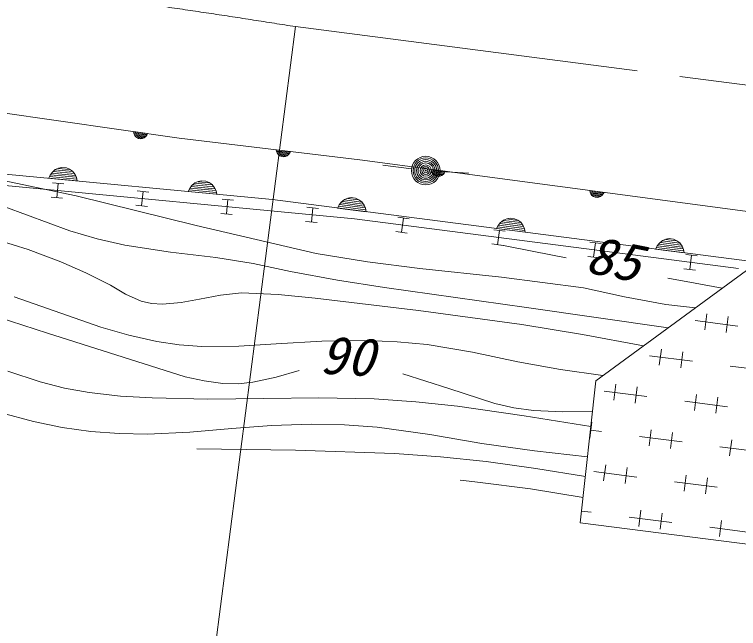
# Model space of a CAD drawing. Units: millimetres, scale not verified. Extents: x 40000 to 680000, y 20000 to 380000.
# Drawn here: x 405751 to 430961, y 273521 to 294893 of the extents above; entities that cross this region are included whole.
import ezdxf
from ezdxf.enums import TextEntityAlignment as Align

# ---------------------------------------------------------------- set-up
doc = ezdxf.new("R2010")
doc.units = ezdxf.units.MM
doc.header["$LTSCALE"] = 1000
doc.linetypes.add('CHAIN', pattern=[18.5, 12, -1.5, 3.5, -1.5])
doc.layers.add('S-BGD', color=7, linetype='Continuous', lineweight=13)
doc.styles.add('ＭＳ 明朝', font='')
doc.styles.get('ＭＳ 明朝').set_extended_font_data('MS Mincho')

msp = doc.modelspace()

# ---------------------------------------------------------------- linework, layer by layer
at = {"layer": 'S-BGD'}
for p, q in [((409845, 250425), (415531, 294472)), ((404314, 291623), (411483, 290590)), ((409902, 290759), (409892, 290819)), ((409892, 290819), (410387, 290748)), ((410370, 290718), (409900, 290786)), ((409925, 290707), (409902, 290759)), ((409908, 290753), (410353, 290689)), ((410330, 290661), (409923, 290720)), ((409966, 290645), (409925, 290707)), ((409941, 290686), (410301, 290634)), ((410359, 290694), (410323, 290649)), ((410387, 290748), (410359, 290694)), ((410016, 290608), (409966, 290645)), ((410267, 290607), (409967, 290650)), ((410071, 290581), (410016, 290608)), ((410021, 290611), (410206, 290584)), ((410148, 290570), (410071, 290581)), ((410209, 290580), (410148, 290570)), ((410267, 290602), (410209, 290580)), ((410323, 290649), (410267, 290602)), ((411483, 290590), (417774, 289837)), ((414730, 288450), (395291, 290305)), ((414874, 290126), (414862, 290185)), ((414862, 290185), (415359, 290126)), ((415342, 290096), (414871, 290153)), ((414898, 290074), (414874, 290126)), ((414880, 290120), (415326, 290067)), ((415304, 290038), (414896, 290087)), ((414940, 290014), (414898, 290074)), ((414914, 290053), (415275, 290010)), ((414991, 289977), (414940, 290014)), ((415242, 289982), (414942, 290018)), ((415047, 289952), (414991, 289977)), ((414996, 289980), (415181, 289958)), ((415124, 289942), (415047, 289952)), ((415184, 289954), (415124, 289942)), ((415243, 289977), (415184, 289954)), ((415298, 290026), (415243, 289977)), ((415332, 290071), (415298, 290026)), ((415359, 290126), (415332, 290071)), ((396908, 289754), (417588, 287775)), ((417774, 289837), (435022, 287534)), ((407060, 289395), (407167, 289496)), ((407827, 289360), (407103, 289429)), ((407167, 289496), (407282, 289545)), ((407169, 289486), (407771, 289428)), ((407282, 289545), (407403, 289571)), ((407660, 289501), (407289, 289537)), ((407403, 289571), (407557, 289556)), ((407557, 289556), (407671, 289508)), ((407671, 289508), (407774, 289438)), ((407774, 289438), (407861, 289319)), ((419574, 289522), (418581, 289644)), ((420261, 289447), (420250, 289506)), ((420250, 289506), (420746, 289440)), ((420729, 289411), (420258, 289474)), ((420284, 289395), (420261, 289447)), ((420266, 289441), (420713, 289382)), ((420569, 289431), (421568, 289371)), ((420746, 289440), (420718, 289386)), ((406942, 289193), (406993, 289304)), ((407938, 289098), (406942, 289193)), ((406973, 289253), (407919, 289163)), ((406993, 289304), (407060, 289395)), ((407900, 289227), (407004, 289313)), ((407047, 289372), (407866, 289293)), ((407861, 289319), (407911, 289216)), ((407911, 289216), (407938, 289098)), ((420690, 289353), (420282, 289407)), ((420325, 289334), (420284, 289395)), ((420300, 289373), (420661, 289325)), ((420376, 289297), (420325, 289334)), ((420627, 289298), (420327, 289338)), ((420432, 289270), (420376, 289297)), ((420381, 289300), (420566, 289275)), ((420508, 289260), (420432, 289270)), ((420569, 289271), (420508, 289260)), ((420628, 289293), (420569, 289271)), ((420683, 289341), (420628, 289293)), ((420718, 289386), (420683, 289341)), ((405362, 289112), (407903, 288578)), ((407072, 289033), (407473, 288994)), ((407272, 289013), (407225, 288516)), ((411853, 288840), (411919, 288932)), ((411907, 288908), (412726, 288829)), ((411919, 288932), (412027, 289032)), ((412687, 288896), (411963, 288965)), ((412027, 289032), (412142, 289081)), ((412028, 289022), (412631, 288964)), ((412142, 289081), (412263, 289107)), ((412520, 289038), (412149, 289073)), ((412263, 289107), (412417, 289093)), ((412417, 289093), (412530, 289044)), ((412530, 289044), (412634, 288974)), ((412634, 288974), (412721, 288855)), ((410026, 288750), (410427, 288712)), ((410227, 288731), (410179, 288233)), ((411802, 288729), (411853, 288840)), ((412798, 288634), (411802, 288729)), ((411833, 288789), (412779, 288699)), ((412760, 288763), (411864, 288849)), ((412721, 288855), (412771, 288752)), ((412771, 288752), (412798, 288634)), ((425794, 288708), (425783, 288768)), ((425783, 288768), (426278, 288702)), ((426262, 288672), (425791, 288735)), ((425817, 288656), (425794, 288708)), ((425799, 288702), (426245, 288643)), ((426223, 288614), (425815, 288669)), ((425858, 288595), (425817, 288656)), ((426278, 288702), (426251, 288647)), ((407425, 288497), (407024, 288535)), ((407903, 288578), (412073, 287544)), ((412981, 288467), (413381, 288429)), ((413181, 288448), (413133, 287950)), ((431338, 286308), (414730, 288450)), ((417126, 288355), (417236, 288452)), ((417236, 288452), (417353, 288497)), ((417238, 288441), (417838, 288364)), ((417353, 288497), (417475, 288519)), ((417729, 288441), (417360, 288489)), ((417475, 288519), (417628, 288499)), ((417628, 288499), (417740, 288447)), ((417740, 288447), (417841, 288374)), ((425833, 288635), (426194, 288587)), ((425909, 288558), (425858, 288595)), ((426160, 288560), (425860, 288600)), ((425964, 288532), (425909, 288558)), ((425914, 288561), (426099, 288536)), ((426041, 288521), (425964, 288532)), ((426102, 288532), (426041, 288521)), ((426160, 288555), (426102, 288532)), ((426216, 288603), (426160, 288555)), ((426251, 288647), (426216, 288603)), ((407683, 287360), (405416, 288194)), ((410379, 288214), (409979, 288252)), ((415935, 288185), (416335, 288146)), ((416135, 288166), (416088, 287668)), ((417002, 288157), (417056, 288266)), ((417994, 288029), (417002, 288157)), ((417035, 288216), (417977, 288094)), ((417056, 288266), (417126, 288355)), ((417960, 288159), (417067, 288274)), ((417113, 288332), (417928, 288226)), ((417892, 288294), (417170, 288387)), ((417841, 288374), (417924, 288252)), ((417924, 288252), (417971, 288148)), ((413334, 287931), (412933, 287970)), ((417971, 288148), (417994, 288029)), ((416288, 287649), (415887, 287687)), ((417588, 287775), (430964, 286050)), ((419093, 287833), (419492, 287782)), ((419292, 287808), (419228, 287312)), ((422662, 287641), (422773, 287738)), ((423428, 287580), (422706, 287673)), ((422773, 287738), (422889, 287783)), ((422774, 287727), (423374, 287650)), ((422889, 287783), (423011, 287805)), ((423265, 287727), (422896, 287775)), ((423011, 287805), (423164, 287785)), ((423164, 287785), (423276, 287733)), ((423276, 287733), (423378, 287660)), ((423378, 287660), (423460, 287538)), ((412073, 287544), (416251, 286570)), ((422437, 287402), (422836, 287351)), ((422538, 287443), (422592, 287552)), ((423530, 287315), (422538, 287443)), ((422571, 287501), (423513, 287380)), ((422592, 287552), (422662, 287641)), ((423496, 287445), (422604, 287560)), ((422649, 287617), (423464, 287512)), ((423460, 287538), (423507, 287434)), ((423507, 287434), (423530, 287315)), ((408630, 287084), (407683, 287360)), ((419428, 287286), (419029, 287337)), ((422636, 287376), (422572, 286880)), ((405064, 287076), (406227, 286708)), ((409593, 286865), (408630, 287084)), ((422772, 286855), (422373, 286906)), ((425780, 286971), (426180, 286919)), ((425980, 286945), (425916, 286449)), ((428128, 286837), (428198, 286927)), ((428185, 286903), (429001, 286798)), ((428198, 286927), (428309, 287023)), ((428964, 286866), (428242, 286959)), ((428309, 287023), (428425, 287069)), ((428310, 287013), (428910, 286936)), ((428425, 287069), (428547, 287091)), ((428801, 287013), (428432, 287060)), ((428547, 287091), (428701, 287071)), ((428701, 287071), (428812, 287019)), ((428812, 287019), (428914, 286945)), ((428914, 286945), (428996, 286824)), ((406227, 286708), (407365, 286284)), ((411182, 286620), (409593, 286865)), ((423836, 286644), (422715, 286864)), ((424955, 286422), (423836, 286644)), ((428074, 286729), (428128, 286837)), ((429066, 286601), (428074, 286729)), ((428107, 286787), (429049, 286666)), ((429032, 286731), (428140, 286846)), ((428996, 286824), (429043, 286719)), ((429043, 286719), (429066, 286601)), ((412766, 286437), (411182, 286620)), ((414066, 286223), (412766, 286437)), ((416251, 286570), (418048, 286284)), ((426116, 286423), (425717, 286475)), ((429124, 286540), (429524, 286488)), ((429324, 286514), (429260, 286018)), ((407365, 286284), (408239, 285905)), ((415358, 285950), (414066, 286223)), ((418048, 286284), (419862, 286057)), ((408239, 285905), (409093, 285468)), ((416997, 285641), (415358, 285950)), ((419862, 286057), (422710, 285750)), ((431237, 285988), (425998, 282147)), ((429460, 285992), (429060, 286044)), ((418635, 285393), (416997, 285641)), ((422710, 285750), (425561, 285382)), ((429451, 285542), (428503, 285719)), ((409093, 285468), (409616, 285164)), ((423582, 284692), (418635, 285393)), ((425561, 285382), (426990, 285061)), ((430395, 285371), (429451, 285542)), ((406897, 283800), (402149, 285332)), ((409616, 285164), (410164, 284916)), ((412197, 284986), (412920, 285126)), ((412920, 285126), (413655, 285208)), ((413655, 285208), (414934, 285146)), ((414934, 285146), (416218, 285023)), ((408760, 284011), (405739, 285068)), ((410164, 284916), (410526, 284834)), ((411549, 284868), (412197, 284986)), ((416218, 285023), (419816, 284592)), ((426990, 285061), (428429, 284800)), ((410526, 284834), (410902, 284812)), ((410902, 284812), (411549, 284868)), ((428515, 283992), (423582, 284692)), ((428429, 284800), (428943, 284737)), ((428943, 284737), (429458, 284684)), ((419816, 284592), (423413, 284101)), ((429784, 283914), (429855, 284472)), ((430599, 284378), (430528, 283820)), ((429447, 284237), (430935, 284048)), ((409736, 283729), (408760, 284011)), ((423413, 284101), (425532, 283749)), ((411698, 282286), (406897, 283800)), ((410712, 283509), (409736, 283729)), ((425532, 283749), (427655, 283362)), ((411490, 283391), (410712, 283509)), ((412272, 283334), (411490, 283391)), ((414867, 283432), (413566, 283352)), ((416454, 283518), (414867, 283432)), ((418035, 283543), (416454, 283518)), ((419081, 283504), (418035, 283543)), ((420121, 283406), (419081, 283504)), ((421702, 283135), (420121, 283406)), ((413566, 283352), (412272, 283334)), ((423279, 282804), (421702, 283135)), ((428203, 282689), (428274, 283247)), ((429018, 283153), (428947, 282595)), ((427866, 283012), (429354, 282823)), ((424761, 282533), (423279, 282804)), ((430672, 282655), (432160, 282466)), ((405520, 282481), (406645, 282107)), ((415663, 282501), (414858, 282265)), ((420875, 281877), (419278, 282384)), ((426240, 282325), (424761, 282533)), ((406645, 282107), (407493, 281892)), ((412356, 282138), (411698, 282286)), ((413005, 282052), (412356, 282138)), ((414858, 282265), (414052, 282091)), ((425998, 282147), (425450, 277199)), ((407493, 281892), (408356, 281735)), ((413535, 282042), (413005, 282052)), ((414052, 282091), (413535, 282042)), ((422476, 281357), (420875, 281877)), ((426622, 281464), (426692, 282022)), ((427436, 281928), (427366, 281370)), ((408356, 281735), (409441, 281611)), ((409441, 281611), (410544, 281547)), ((426285, 281787), (427773, 281598)), ((429427, 281108), (429498, 281666)), ((410544, 281547), (412485, 281509)), ((412485, 281509), (414432, 281532)), ((414432, 281532), (416348, 281553)), ((416348, 281553), (418275, 281514)), ((418275, 281514), (419729, 281416)), ((419729, 281416), (421176, 281258)), ((423143, 281202), (422476, 281357)), ((429090, 281431), (430578, 281242)), ((430242, 281572), (430172, 281014)), ((421176, 281258), (423497, 280925)), ((423819, 281106), (423143, 281202)), ((424844, 281058), (423819, 281106)), ((406419, 280724), (405286, 281028)), ((423497, 280925), (425821, 280550)), ((425878, 281069), (424844, 281058)), ((407413, 280523), (406419, 280724)), ((414703, 280589), (413318, 280481)), ((416095, 280638), (414703, 280589)), ((417245, 280613), (416095, 280638)), ((418381, 280529), (417245, 280613)), ((425855, 280703), (425785, 280145)), ((408407, 280384), (407413, 280523)), ((409397, 280306), (408407, 280384)), ((411854, 280355), (410378, 280289)), ((413318, 280481), (411854, 280355)), ((420210, 280273), (418381, 280529)), ((425807, 280422), (426191, 280373)), ((427846, 279883), (427917, 280441)), ((428661, 280347), (428590, 279789)), ((410378, 280289), (409397, 280306)), ((422021, 279959), (420210, 280273)), ((427509, 280206), (428997, 280017)), ((430652, 279527), (430723, 280085)), ((423859, 279701), (422021, 279959)), ((430315, 279850), (431803, 279661)), ((412099, 279777), (415531, 279724)), ((415531, 279724), (418977, 279610)), ((418977, 279610), (420582, 279500)), ((425705, 279502), (423859, 279701)), ((420582, 279500), (422180, 279330)), ((422180, 279330), (423901, 279090)), ((423901, 279090), (425629, 278817)), ((426265, 278659), (426336, 279217)), ((427080, 279122), (427009, 278564)), ((425928, 278981), (427416, 278792)), ((429071, 278302), (429142, 278860)), ((421581, 278645), (421273, 278679)), ((421878, 278612), (421581, 278645)), ((423717, 278379), (421878, 278612)), ((428734, 278625), (430222, 278436)), ((429886, 278766), (429815, 278208)), ((425548, 278086), (423717, 278379)), ((425495, 277610), (425835, 277567)), ((427490, 277077), (427561, 277635)), ((427153, 277400), (428641, 277211)), ((428305, 277541), (428234, 276983)), ((425450, 277199), (444083, 274832)), ((430296, 276721), (430367, 277279)), ((429959, 277044), (431447, 276855))]:
    msp.add_line(p, q, dxfattribs=at)
at = {"layer": 'S-BGD', "linetype": 'CHAIN'}
msp.add_line((415531, 294472), (466266, 287904), dxfattribs=at)
at = {"layer": 'S-BGD'}
for radius in [498, 440, 382, 322, 265, 195, 135, 77.5, 15]:
    msp.add_circle((420070, 289461), radius, dxfattribs=at)
at = {"layer": 'S-BGD', "linetype": 'CHAIN'}
msp.add_arc((362052, -41296), 340000, 80.95032, 88.92706, dxfattribs=at)

# ---------------------------------------------------------------- texts
at = {"layer": 'S-BGD', "style": 'ＭＳ 明朝', "oblique": 15, "width": 1.05}
for s, rotation, p in [('85', 348.7, (425496, 285548)), ('90', 356.9, (416339, 282002))]:
    msp.add_text(s, height=1320, rotation=rotation, dxfattribs=at).set_placement(p, align=Align.BOTTOM_LEFT)

doc.saveas('drawing.dxf')
